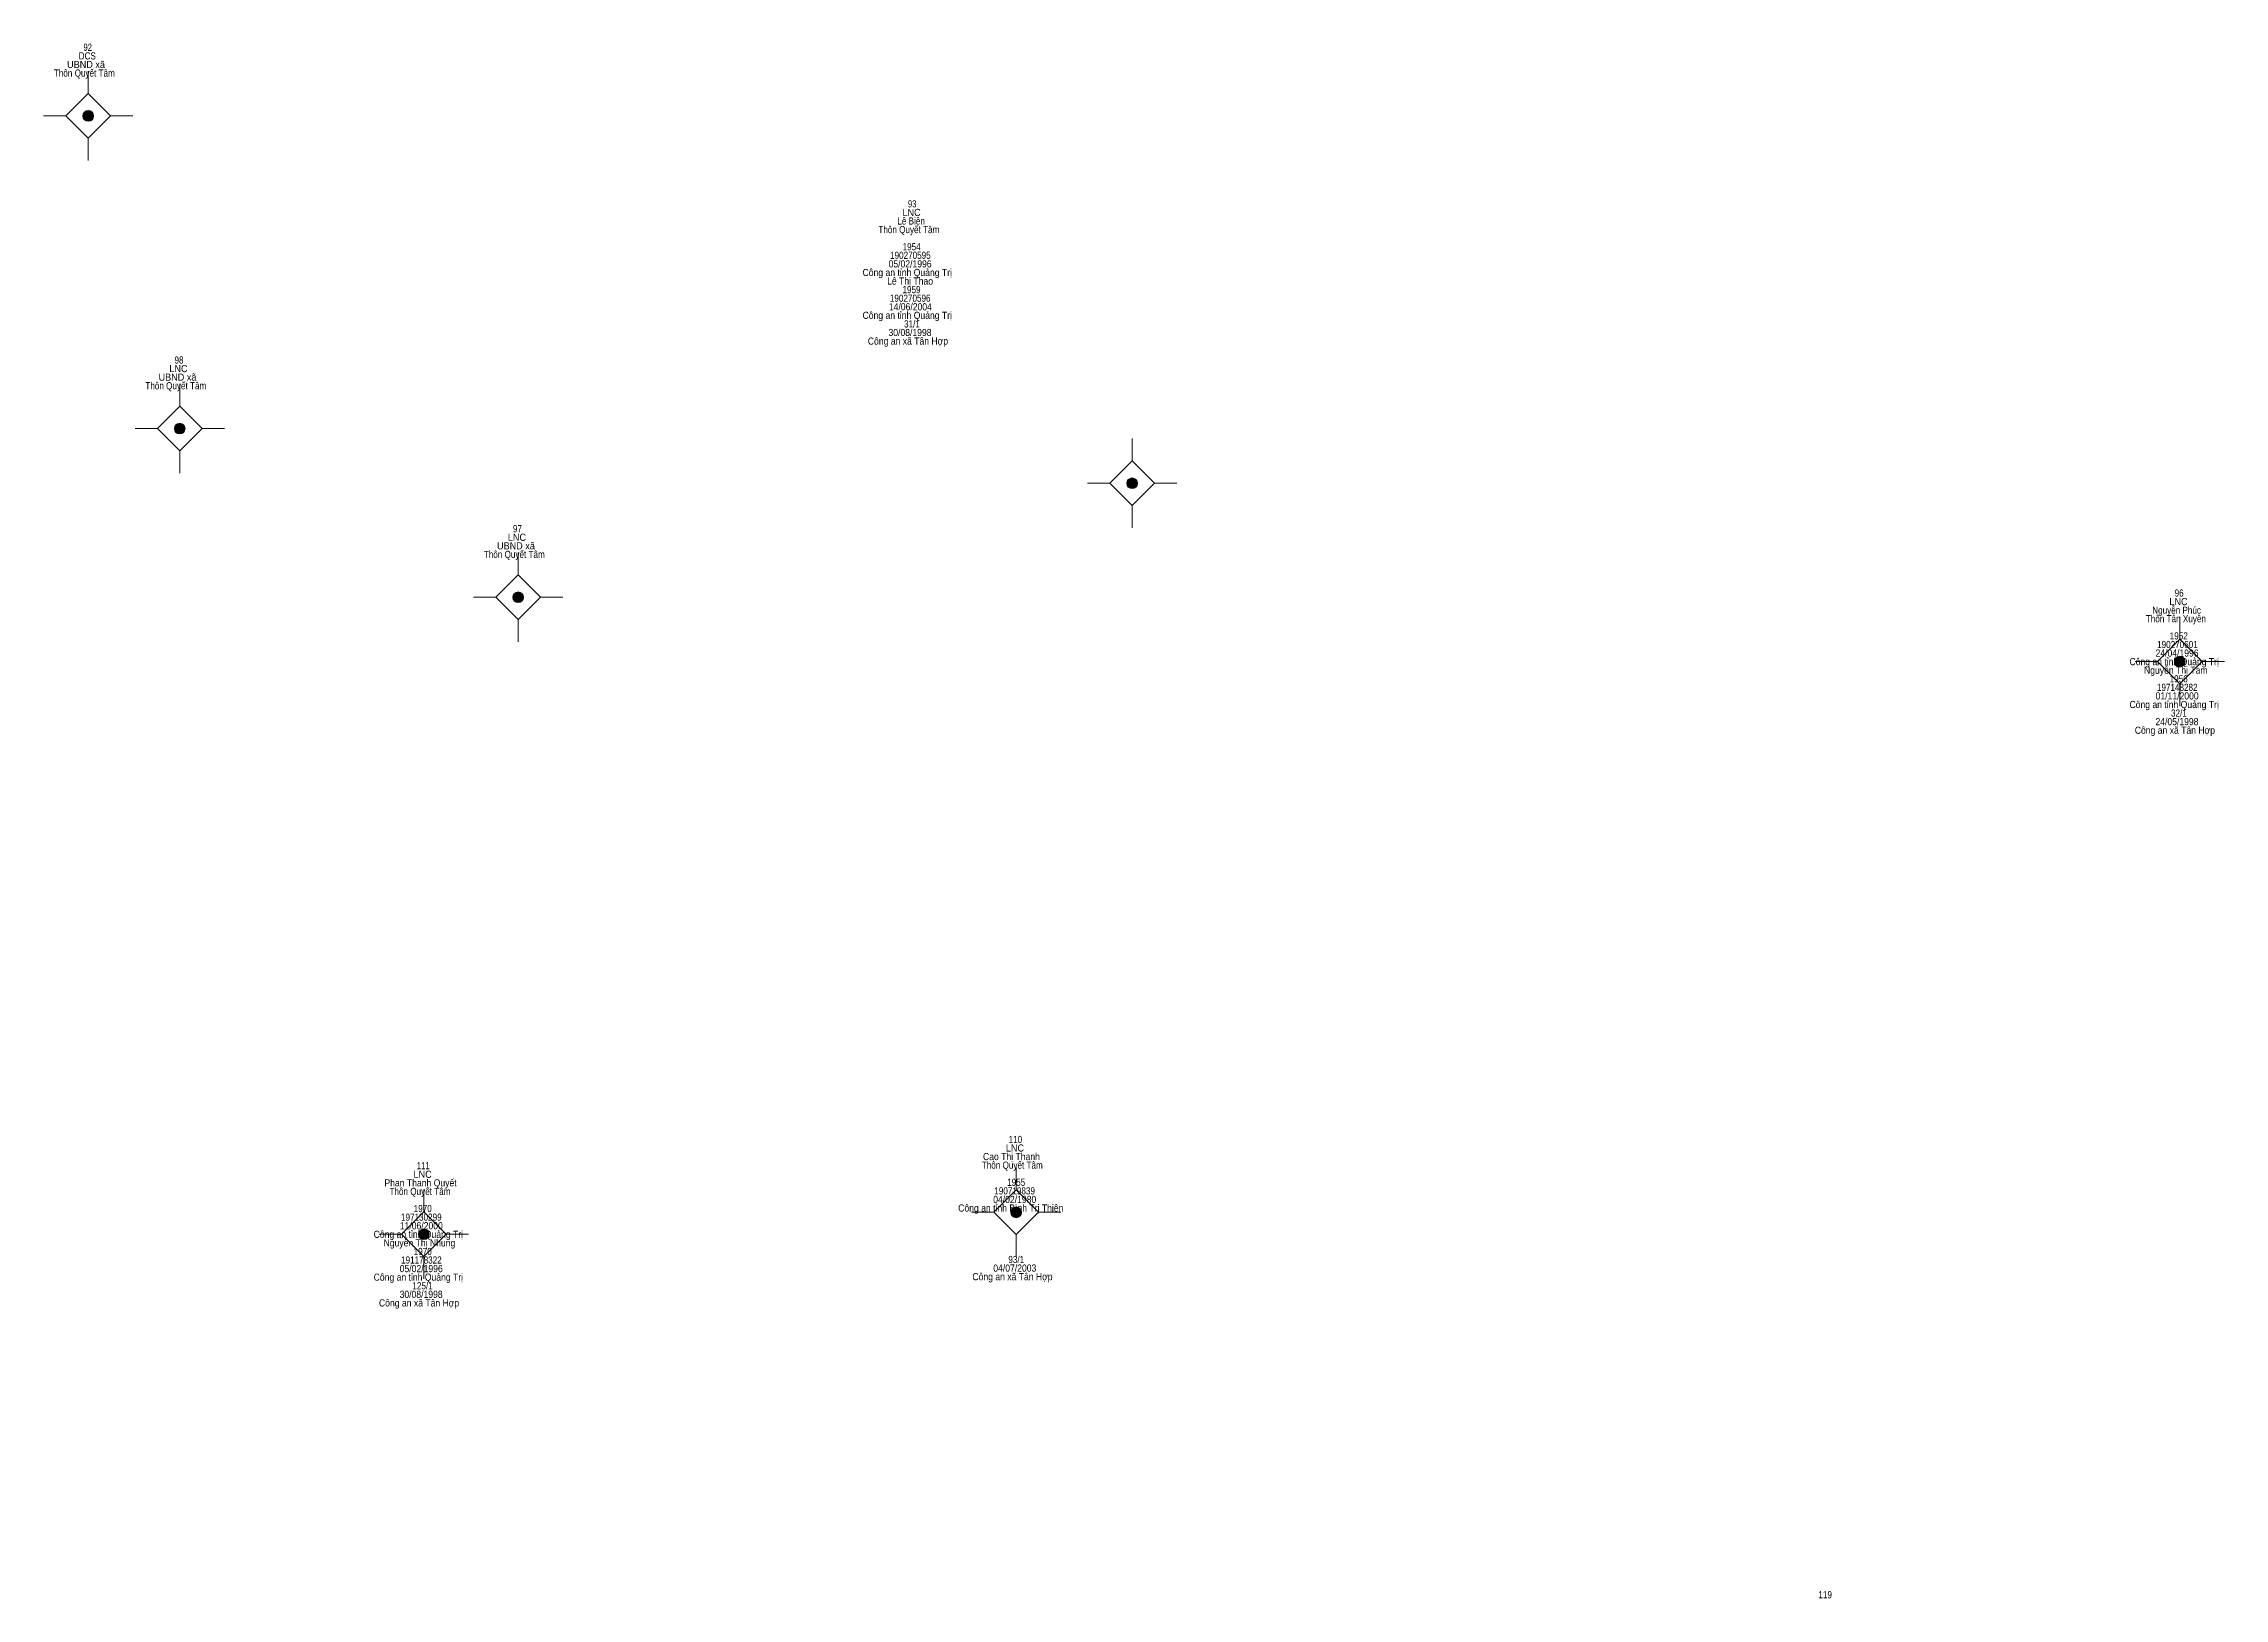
# Model space of a CAD drawing. Header units: metres. Extents: x 548452 to 551009, y 1840956 to 1844548.
# Drawn here: x 550756.5 to 550878.6, y 1841581.2 to 1841668.2 of the extents above; entities that cross this region are included whole.
import ezdxf
from ezdxf.enums import TextEntityAlignment as Align

# ---------------------------------------------------------------- set-up
doc = ezdxf.new("R2010")
doc.units = ezdxf.units.M
doc.header["$LTSCALE"] = 0.16
doc.layers.add('11', color=7, linetype='Continuous', lineweight=13)
doc.layers.add('15', color=7, linetype='Continuous')

msp = doc.modelspace()

# ---------------------------------------------------------------- hatches: boundary and pattern name
at = {"layer": '11'}
for points in [[(550759.2995, 1841664.18, 1), (550758.6995, 1841664.18, 1)], [(550764.4195, 1841646.68, 1), (550763.8195, 1841646.68, 1)], [(550817.7395, 1841643.62, 1), (550817.1395, 1841643.62, 1)], [(550783.3695, 1841637.24, 1), (550782.7695, 1841637.24, 1)], [(550876.3895, 1841633.64, 1), (550875.7895, 1841633.64, 1)], [(550811.2495, 1841602.82, 1), (550810.6495, 1841602.82, 1)], [(550778.0895, 1841601.59, 1), (550777.4895, 1841601.59, 1)]]:
    msp.add_hatch(color=256, dxfattribs=at).paths.add_polyline_path(points)

# ---------------------------------------------------------------- linework, layer by layer
for p, q in [((550759, 1841666.68), (550759, 1841665.43)), ((550757.75, 1841664.18), (550756.5, 1841664.18)), ((550761.5, 1841664.18), (550760.25, 1841664.18)), ((550759, 1841662.93), (550759, 1841661.68)), ((550764.12, 1841649.18), (550764.12, 1841647.93)), ((550762.87, 1841646.68), (550761.62, 1841646.68)), ((550766.62, 1841646.68), (550765.37, 1841646.68)), ((550817.44, 1841646.12), (550817.44, 1841644.87)), ((550764.12, 1841645.43), (550764.12, 1841644.18)), ((550816.19, 1841643.62), (550814.94, 1841643.62)), ((550819.94, 1841643.62), (550818.69, 1841643.62)), ((550817.44, 1841642.37), (550817.44, 1841641.12)), ((550783.07, 1841639.74), (550783.07, 1841638.49)), ((550781.82, 1841637.24), (550780.57, 1841637.24)), ((550785.57, 1841637.24), (550784.32, 1841637.24)), ((550876.09, 1841636.14), (550876.09, 1841634.89)), ((550783.07, 1841635.99), (550783.07, 1841634.74)), ((550874.84, 1841633.64), (550873.59, 1841633.64)), ((550878.59, 1841633.64), (550877.34, 1841633.64)), ((550876.09, 1841632.39), (550876.09, 1841631.14)), ((550810.95, 1841605.32), (550810.95, 1841604.07)), ((550777.79, 1841604.09), (550777.79, 1841602.84)), ((550809.7, 1841602.82), (550808.45, 1841602.82)), ((550813.45, 1841602.82), (550812.2, 1841602.82)), ((550776.54, 1841601.59), (550775.29, 1841601.59)), ((550780.29, 1841601.59), (550779.04, 1841601.59)), ((550810.95, 1841601.57), (550810.95, 1841600.32)), ((550777.79, 1841600.34), (550777.79, 1841599.09))]:
    msp.add_line(p, q, dxfattribs=at)
for points in [[(550759, 1841665.43), (550757.75, 1841664.18), (550759, 1841662.93), (550760.25, 1841664.18)], [(550764.12, 1841647.93), (550762.87, 1841646.68), (550764.12, 1841645.43), (550765.37, 1841646.68)], [(550817.44, 1841644.87), (550816.19, 1841643.62), (550817.44, 1841642.37), (550818.69, 1841643.62)], [(550783.07, 1841638.49), (550781.82, 1841637.24), (550783.07, 1841635.99), (550784.32, 1841637.24)], [(550876.09, 1841634.89), (550874.84, 1841633.64), (550876.09, 1841632.39), (550877.34, 1841633.64)], [(550810.95, 1841604.07), (550809.7, 1841602.82), (550810.95, 1841601.57), (550812.2, 1841602.82)], [(550777.79, 1841602.84), (550776.54, 1841601.59), (550777.79, 1841600.34), (550779.04, 1841601.59)]]:
    msp.add_lwpolyline(points, close=True, dxfattribs=at)
for centre in [(550758.9995, 1841664.18), (550764.1195, 1841646.68), (550817.4395, 1841643.62), (550783.0695, 1841637.24), (550876.0895, 1841633.64), (550810.9495, 1841602.82), (550777.7895, 1841601.59)]:
    msp.add_circle(centre, 0.3, dxfattribs=at)

# ---------------------------------------------------------------- texts
at = {"layer": '15'}
for s, width, p in [('92', 0.8, (550758.97, 1841667.82)), ('Thôn Quyết Tâm', 0.85, (550758.78, 1841666.38)), ('UBND xã', 0.95, (550758.875, 1841666.86)), ('DCS', 0.85, (550758.945, 1841667.34)), ('93', 0.8, (550805.125, 1841659.06)), ('Thôn Quyết Tâm', 0.85, (550804.94, 1841657.62)), ('Lê Biên', 0.85, (550805.065, 1841658.1)), ('LNC', 0.95, (550805.09, 1841658.58)), ('1954', 0.85, (550805.095, 1841656.66)), ('Công an tỉnh Quảng Trị', 0.9, (550804.85, 1841655.22)), ('05/02/1996', 0.9, (550805.01, 1841655.7)), ('190270595', 0.85, (550805.025, 1841656.18)), ('Lê Thị Thao', 0.9, (550805.01, 1841654.74)), ('1959', 0.85, (550805.09, 1841654.26)), ('Công an tỉnh Quảng Trị', 0.9, (550804.85, 1841652.82)), ('14/06/2004', 0.9, (550805.025, 1841653.3)), ('190270596', 0.85, (550805.015, 1841653.78)), ('30/08/1998', 0.9, (550805.005, 1841651.86)), ('31/1', 0.85, (550805.115, 1841652.34)), ('Công an xã Tân Hợp', 0.9, (550804.89, 1841651.38)), ('UBND xã', 0.95, (550763.995, 1841649.36)), ('LNC', 0.95, (550764.05, 1841649.84)), ('98', 0.85, (550764.08, 1841650.32)), ('Thôn Quyết Tâm', 0.85, (550763.9, 1841648.88)), ('97', 0.85, (550783.03, 1841640.88)), ('Thôn Quyết Tâm', 0.85, (550782.85, 1841639.44)), ('UBND xã', 0.95, (550782.945, 1841639.92)), ('LNC', 0.95, (550783, 1841640.4)), ('96', 0.85, (550876.055, 1841637.28)), ('Thôn Tân Xuyên', 0.85, (550875.875, 1841635.84)), ('Nguyễn Phúc', 0.85, (550875.915, 1841636.32)), ('LNC', 0.95, (550876.02, 1841636.8)), ('1952', 0.85, (550876.035, 1841634.88)), ('Công an tỉnh Quảng Trị', 0.9, (550875.78, 1841633.44)), ('24/04/1996', 0.9, (550875.94, 1841633.92)), ('190270601', 0.85, (550875.96, 1841634.4)), ('Nguyễn Thị Tam', 0.9, (550875.87, 1841632.96)), ('1956', 0.85, (550876.03, 1841632.48)), ('Công an tỉnh Quảng Trị', 0.9, (550875.78, 1841631.04)), ('01/11/2000', 0.9, (550875.945, 1841631.52)), ('197148282', 0.85, (550875.95, 1841632)), ('Công an xã Tân Hợp', 0.9, (550875.82, 1841629.6)), ('24/05/1998', 0.9, (550875.935, 1841630.08)), ('32/1', 0.85, (550876.045, 1841630.56)), ('110', 0.85, (550810.905, 1841606.7)), ('111', 0.8, (550777.755, 1841605.23)), ('Thôn Quyết Tâm', 0.85, (550810.73, 1841605.26)), ('Cao Thị Thanh ', 0.9, (550810.75, 1841605.74)), ('LNC', 0.95, (550810.88, 1841606.22)), (' Phan Thanh Quyết', 0.9, (550777.535, 1841604.27)), ('LNC', 0.95, (550777.72, 1841604.75)), (' 1955', 0.85, (550810.885, 1841604.3)), ('Thôn Quyết Tâm', 0.85, (550777.57, 1841603.79)), ('1970', 0.85, (550777.725, 1841602.83)), (' Công an tỉnh Bình Trị Thiên', 0.9, (550810.58, 1841602.86)), (' 04/02/1980', 0.9, (550810.8, 1841603.34)), (' 190719839', 0.85, (550810.8, 1841603.82)), ('11/06/2000', 0.9, (550777.645, 1841601.87)), ('197130299', 0.85, (550777.645, 1841602.35)), ('Công an tỉnh Quảng Trị', 0.9, (550777.48, 1841601.39)), ('Nguyễn Thị Nhung', 0.9, (550777.54, 1841600.91)), ('1970', 0.85, (550777.725, 1841600.43)), ('05/02/1996', 0.9, (550777.64, 1841599.47)), ('191178322', 0.85, (550777.65, 1841599.95)), (' 04/07/2003', 0.9, (550810.805, 1841599.5)), (' 93/1', 0.85, (550810.89, 1841599.98)), ('Công an tỉnh Quảng Trị', 0.9, (550777.48, 1841598.99)), ('30/08/1998', 0.9, (550777.635, 1841598.03)), ('125/1', 0.85, (550777.715, 1841598.51)), (' Công an xã Tân Hợp', 0.9, (550810.675, 1841599.02)), ('Công an xã Tân Hợp', 0.9, (550777.52, 1841597.55)), ('119', 0.85, (550856.24, 1841581.22))]:
    msp.add_text(s, height=0.4, dxfattribs=dict(at, width=width)).set_placement(p, align=Align.CENTER)

doc.saveas('drawing.dxf')
